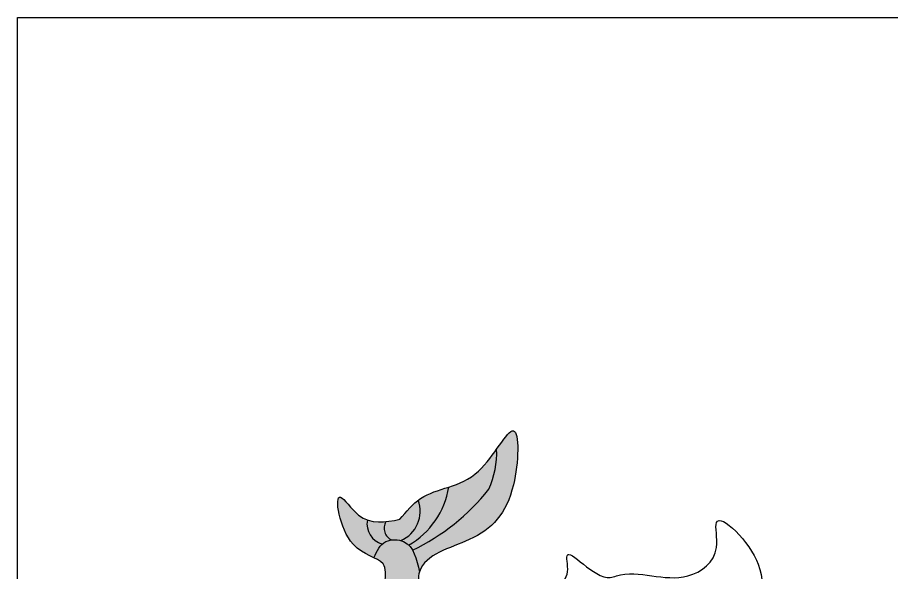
# Model space of a CAD drawing. Header units: millimetres. Extents: x 349 to 37728, y 366 to 37744.
# Drawn here: x 349 to 25191, y 21969 to 37744 of the extents above; entities that cross this region are included whole.
import ezdxf

# ---------------------------------------------------------------- set-up
doc = ezdxf.new("R2010")
doc.units = ezdxf.units.MM
picture_1 = doc.add_image_def('image1.png', size_in_pixel=(300, 300))

msp = doc.modelspace()

# ---------------------------------------------------------------- hatches: boundary and pattern name
at = {"lineweight": 50}
h = msp.add_hatch(color=256, dxfattribs=at)
h.set_gradient(color1=(242, 103, 34), color2=(248, 153, 30))
edge = h.paths.add_edge_path()
edge.add_spline(control_points=[(10293.03239290389, 23460.11253153362), (10206.57737473805, 23490.913788408), (9899.451919820931, 23657.12494668036), (9260.034504006642, 24666.9312461304), (9569.51800466793, 22770.55655680562), (10297.85700987159, 22478.3187936016), (10480.48878474999, 22390.21297311452)], knot_values=[81191.99521416692, 81191.99521416692, 81191.99521416692, 81191.99521416692, 81463.07248354013, 82181.7750685024, 83565.85012950347, 84201.21196478372, 84201.21196478372, 84201.21196478372, 84201.21196478372], degree=3, periodic=0)
edge.add_spline(control_points=[(10480.48878474999, 22390.21297311452), (10542.24670157708, 22541.26058027436), (10611.54880453477, 22682.67137370881), (10718.09446651764, 22776.50788483073)], knot_values=[113.4448202830459, 113.4448202830459, 113.4448202830459, 113.4448202830459, 560.0456811598563, 560.0456811598563, 560.0456811598563, 560.0456811598563], degree=3, periodic=0)
edge.add_arc((10879.5747456943, 23350.86864132587), 596.6289962486209, 169.4495121229557, 254.2967872213244, ccw=False)
edge = h.paths.add_edge_path()
edge.add_spline(control_points=[(10822.86951269945, 23415.5356694282), (10640.77588544555, 23395.92339146639), (10462.41208966363, 23399.76776890583), (10293.03239290389, 23460.11253153362)], knot_values=[84201.21196478374, 84201.21196478374, 84201.21196478374, 84201.21196478374, 84732.29722344181, 84732.29722344181, 84732.29722344181, 84732.29722344181], degree=3, periodic=0)
edge.add_arc((10879.5747456943, 23350.86864132587), 596.6289962486209, 169.4495121229557, 254.2967872213244)
edge.add_spline(control_points=[(10718.09446651764, 22776.50788483073), (10749.36965208774, 22804.05245345954), (10830.71537999456, 22859.35825573238), (10934.09796766983, 22886.51455201422), (10995.87640814113, 22893.31268176161)], knot_values=[560.0456811598563, 560.0456811598563, 560.0456811598563, 560.0456811598563, 691.1399419654659, 869.2870251886903, 869.2870251886903, 869.2870251886903, 869.2870251886903], degree=3, periodic=0)
edge.add_arc((11125.36726487315, 23225.98078058743), 356.9817165536346, 147.927409357763, 248.73155457479152, ccw=False)
edge = h.paths.add_edge_path()
edge.add_spline(control_points=[(11738.49333916391, 24023.07690773402), (11547.79410219202, 23878.30122883056), (11381.10471391683, 23679.62168681415), (11214.41532564163, 23480.94214479772)], knot_values=[0, 0, 0, 0, 749.0274256449753, 749.0274256449753, 749.0274256449753, 749.0274256449753], degree=3, periodic=0)
edge.add_spline(control_points=[(11214.41532564163, 23480.94214479772), (11083.27355331874, 23455.19996218675), (10952.13178099584, 23429.45777957579), (10822.86951269945, 23415.5356694282)], knot_values=[84732.29722344181, 84732.29722344181, 84732.29722344181, 84732.29722344181, 85109.29715599409, 85109.29715599409, 85109.29715599409, 85109.29715599409], degree=3, periodic=0)
edge.add_arc((11125.36726487315, 23225.98078058743), 356.9817165536346, 147.927409357763, 248.7315545747914)
edge.add_spline(control_points=[(10995.87640814113, 22893.31268176161), (11078.71060154906, 22902.42779684076), (11165.53958582467, 22895.63940628656), (11244.09058331056, 22874.1427725043)], knot_values=[869.2870251886903, 869.2870251886903, 869.2870251886903, 869.2870251886903, 1108.151422447573, 1108.151422447573, 1108.151422447573, 1108.151422447573], degree=3, periodic=0)
edge.add_arc((10889.65842387219, 23707.50133769627), 905.5985058639175, 293.0403266798959, 380.393873963763)
edge = h.paths.add_edge_path()
edge.add_spline(control_points=[(12605.24118311552, 24395.70141402997), (12319.71465295889, 24302.21370715822), (12016.09747795658, 24223.31115017057), (11759.44046000525, 24038.97961237527), (11738.49333916391, 24023.07690773402)], knot_values=[749.0274256449752, 749.0274256449752, 749.0274256449752, 749.0274256449752, 1661.095893936007, 1743.371881232015, 1743.371881232015, 1743.371881232015, 1743.371881232015], degree=3, periodic=0)
edge.add_arc((10889.65842387219, 23707.50133769627), 905.5985058639174, -66.95967332010412, 20.3938739637631, ccw=False)
edge.add_spline(control_points=[(11244.09058331056, 22874.1427725043), (11271.85840201371, 22866.54370121688), (11356.83241835651, 22836.54733680984), (11425.8777168676, 22788.51470232335), (11467.13203197427, 22748.72158301284)], knot_values=[1108.151422447573, 1108.151422447573, 1108.151422447573, 1108.151422447573, 1192.590111834233, 1376.546014867908, 1376.546014867908, 1376.546014867908, 1376.546014867908], degree=3, periodic=0)
edge.add_arc((10327.77225285706, 24752.773624659), 2305.290717435896, 299.6194444226189, 351.0894391396437)
edge = h.paths.add_edge_path()
edge.add_arc((11337.76679170181, 25393.67430694274), 2631.569347241099, 336.2841309440522, 361.8087197852354)
edge.add_spline(control_points=[(13968.02500798887, 25476.73419493552), (13815.44937478285, 25262.67549131807), (13390.78370155249, 24685.10166003798), (12891.76508188331, 24489.51568146445), (12605.24118311552, 24395.70141402997)], knot_values=[1743.371881232015, 1743.371881232015, 1743.371881232015, 1743.371881232015, 2383.707700006691, 3298.962101531333, 3298.962101531333, 3298.962101531333, 3298.962101531333], degree=3, periodic=0)
edge.add_arc((10327.77225285706, 24752.773624659), 2305.290717435895, 299.6194444226188, 351.08943913964373, ccw=False)
edge.add_spline(control_points=[(11467.13203197427, 22748.72158301284), (11511.04821407935, 22706.36087796536), (11548.08707835681, 22656.21290698274), (11579.95420387129, 22600.20891682175)], knot_values=[1376.546014867908, 1376.546014867908, 1376.546014867908, 1376.546014867908, 1572.371370737775, 1572.371370737775, 1572.371370737775, 1572.371370737775], degree=3, periodic=0)
edge.add_arc((8823.437021528338, 28264.17944009274), 6299.122880610807, 295.9510642072208, 321.4112689609556)
edge = h.paths.add_edge_path()
edge.add_spline(control_points=[(11774.7378947169, 21983.06828376559), (11775.25086725418, 21984.75196708224), (11935.27073408088, 22502.92994503557), (13488.9646112119, 22831.89899903294), (14561.83354073028, 23968.38173458535), (14635.98823756071, 26452.32684862532), (14176.03505318827, 25768.56559474146), (13968.02500798887, 25476.73419493552)], knot_values=[3298.962101531333, 3298.962101531333, 3298.962101531333, 3298.962101531333, 3304.438832785732, 4988.307438990039, 6987.587290353299, 8523.473975840254, 9396.459260628577, 9396.459260628577, 9396.459260628577, 9396.459260628577], degree=3, periodic=0)
edge.add_arc((11337.76679170182, 25393.67430694275), 2631.569347241099, -23.71586905594819, 1.8087197852353256, ccw=False)
edge.add_arc((8823.437021528336, 28264.17944009274), 6299.122880610804, 295.95106420722084, 321.4112689609555, ccw=False)
edge.add_spline(control_points=[(11579.95420387129, 22600.20891682175), (11676.58323251202, 22430.39092784745), (11725.66056361446, 22206.72960580652), (11774.7378947169, 21983.06828376559)], knot_values=[1572.371370737775, 1572.371370737775, 1572.371370737775, 1572.371370737775, 2166.162420775528, 2166.162420775528, 2166.162420775528, 2166.162420775528], degree=3, periodic=0)
at = {"lineweight": 50, "true_color": 0xf8991e}
h = msp.add_hatch(color=30, dxfattribs=at)
edge = h.paths.add_edge_path()
edge.add_spline(control_points=[(11908.86771657979, 21239.04058515045), (11850.19870293234, 21318.15919550256), (11729.26353285124, 21549.57215145194), (11729.54278733628, 21834.72847459311), (11774.7378947169, 21983.06828376559)], knot_values=[9396.459260628577, 9396.459260628577, 9396.459260628577, 9396.459260628577, 9688.018283265774, 10170.54208161641, 10170.54208161641, 10170.54208161641, 10170.54208161641], degree=3, periodic=0)
edge.add_spline(control_points=[(11774.7378947169, 21983.06828376559), (11725.66056361446, 22206.72960580652), (11676.58323251202, 22430.39092784745), (11579.95420387129, 22600.20891682175)], knot_values=[1572.371370737775, 1572.371370737775, 1572.371370737775, 1572.371370737775, 2166.162420775528, 2166.162420775528, 2166.162420775528, 2166.162420775528], degree=3, periodic=0)
edge.add_spline(control_points=[(11579.95420387129, 22600.20891682175), (11548.08707835681, 22656.21290698274), (11511.04821407935, 22706.36087796536), (11467.13203197427, 22748.72158301284)], knot_values=[1376.546014867908, 1376.546014867908, 1376.546014867908, 1376.546014867908, 1572.371370737775, 1572.371370737775, 1572.371370737775, 1572.371370737775], degree=3, periodic=0)
edge.add_spline(control_points=[(11467.13203197427, 22748.72158301284), (11425.8777168676, 22788.51470232335), (11356.83241835651, 22836.54733680984), (11271.85840201371, 22866.54370121688), (11244.09058331056, 22874.1427725043)], knot_values=[1108.151422447573, 1108.151422447573, 1108.151422447573, 1108.151422447573, 1292.107325481248, 1376.546014867908, 1376.546014867908, 1376.546014867908, 1376.546014867908], degree=3, periodic=0)
edge.add_spline(control_points=[(11244.09058331056, 22874.1427725043), (11165.53958582467, 22895.63940628656), (11078.71060154906, 22902.42779684076), (10995.87640814113, 22893.31268176161)], knot_values=[869.2870251886902, 869.2870251886902, 869.2870251886902, 869.2870251886902, 1108.151422447573, 1108.151422447573, 1108.151422447573, 1108.151422447573], degree=3, periodic=0)
edge.add_spline(control_points=[(10995.87640814113, 22893.31268176161), (10934.09796766983, 22886.51455201422), (10830.71537999456, 22859.35825573238), (10749.36965208774, 22804.05245345954), (10718.09446651764, 22776.50788483073)], knot_values=[560.0456811598564, 560.0456811598564, 560.0456811598564, 560.0456811598564, 738.1927643830808, 869.2870251886904, 869.2870251886904, 869.2870251886904, 869.2870251886904], degree=3, periodic=0)
edge.add_spline(control_points=[(10718.09446651764, 22776.50788483073), (10611.54880453477, 22682.67137370881), (10542.24670157708, 22541.26058027436), (10480.48878474999, 22390.21297311452)], knot_values=[113.4448202830459, 113.4448202830459, 113.4448202830459, 113.4448202830459, 560.0456811598563, 560.0456811598563, 560.0456811598563, 560.0456811598563], degree=3, periodic=0)
edge.add_spline(control_points=[(10480.48878474999, 22390.21297311452), (10590.03584769723, 22337.36491932243), (11001.55962380697, 22109.15722566282), (10559.35230472172, 21225.45135358121), (10971.04144827561, 20075.18224521912), (9327.012592891359, 20648.16880115664), (10980.97302588941, 19026.27262994148), (11328.48324368482, 19609.04440536639), (11397.20563062534, 19664.1072996882), (11404.84279626822, 19669.58225869076)], knot_values=[76500.67745462322, 76500.67745462322, 76500.67745462322, 76500.67745462322, 76881.78322337603, 78190.52840215317, 78800.04191943932, 79477.88239654827, 80882.38629486285, 81157.90175309077, 81191.99521416692, 81191.99521416692, 81191.99521416692, 81191.99521416692], degree=3, periodic=0)
edge.add_spline(control_points=[(12295.34382546169, 19017.31926916784), (11984.78552348175, 19389.98550282616), (11656.9035021072, 19850.28045160095), (11404.84279626822, 19669.58225869076)], knot_values=[75375.440388257, 75375.440388257, 75375.440388257, 75375.440388257, 76500.67745462323, 76500.67745462323, 76500.67745462323, 76500.67745462323], degree=3, periodic=0)
edge.add_arc((10560.79922809529, 20102.02112082278), 948.3738263238371, 332.8720362215061, 349.968098582074)
edge.add_spline(control_points=[(11494.67328704551, 19936.8177416928), (11623.21730241521, 19815.91687427175), (11894.21424326043, 19579.15382366078), (12360.76497219, 19424.00767865047), (12534.0327791598, 19330.48361748284)], knot_values=[88.0122947727282, 88.0122947727282, 88.0122947727282, 88.0122947727282, 643.463737844608, 1201.353941625374, 1201.353941625374, 1201.353941625374, 1201.353941625374], degree=3, periodic=0)
edge.add_line((12534.0327791598, 19330.48361748284), (13618.67802167696, 20753.55835664932))
edge.add_spline(control_points=[(13618.67802167695, 20753.55835664931), (13361.36135871689, 20694.68902898386), (12907.60529650531, 20659.40522948636), (12430.55939701653, 20829.1675017875), (12256.50120551968, 20933.38204753838)], knot_values=[10617.51799613982, 10617.51799613982, 10617.51799613982, 10617.51799613982, 11403.67493317147, 11971.9067019904, 11971.9067019904, 11971.9067019904, 11971.9067019904], degree=3, periodic=0)
edge.add_spline(control_points=[(12256.50120551968, 20933.38204753837), (12123.17410777215, 20891.40999938033), (11773.05361183718, 20781.19028737305), (11542.93498413227, 20488.67854886734), (11400.44632703964, 20307.55629371051)], knot_values=[0, 0, 0, 0, 411.7983625688647, 1081.393425369821, 1081.393425369821, 1081.393425369821, 1081.393425369821], degree=3, periodic=0)
edge.add_arc((12464.86883436682, 20331.06981641705), 1064.682187253433, 121.48145866241691, 181.2654810707756, ccw=False)

# ---------------------------------------------------------------- linework, layer by layer
at = {"lineweight": 30}
for centre, radius, start, end in [((11337.76679170182, 25393.67430694274), 2631.569347241094, 336.2841309440523, 1.808719785235453), ((10327.77225285706, 24752.773624659), 2305.290717435896, 299.6194444226188, 351.0894391396437), ((8823.43702152834, 28264.17944009274), 6299.122880610804, 295.9510642072207, 321.4112689609556), ((10889.65842387219, 23707.50133769627), 905.5985058639178, 293.0403266798963, 20.39387396376304), ((10879.5747456943, 23350.86864132587), 596.628996248622, 169.4495121229607, 254.296787221324), ((11125.36726487315, 23225.98078058743), 356.9817165536346, 147.9274093577637, 248.7315545747901)]:
    msp.add_arc(centre, radius, start, end, dxfattribs=at)
for points, knots in [([(11214.41532564163, 23480.94214479772), (11399.41450274772, 23701.44539435175), (11991.06812389979, 24406.64607748572), (13446.30538418004, 24330.53393594918), (14646.76007810345, 26813.14904639593), (14561.83354073028, 23968.38173458535), (13488.9646112119, 22831.89899903294), (11732.02583044056, 22459.89618873101), (11726.91691067216, 21176.72893708805), (13162.12490699063, 20351.5776424927), (14492.41320450498, 21111.09191589758), (15533.19437984194, 21479.15798509381), (16088.3969058605, 21837.26986343547), (15764.87858597431, 23022.86683584551), (16824.74869574227, 21661.88918070313), (17950.96895361032, 22103.32716337145), (19129.37475707843, 21476.47271781333), (20386.36565328454, 22426.19852792061), (19974.87151307984, 24030.83955455497), (21703.06547093671, 22301.45660097138), (21402.91751529345, 21233.37816391536), (22281.0974751678, 20667.21023616959), (22660.71629372003, 21104.06113473011), (22952.21418201217, 22410.4199514396), (23747.77271926825, 20107.44275198851), (25199.86472354391, 18805.2397909896), (25081.21842372263, 17222.88776092032), (27425.02016975622, 16005.48141161599), (26399.02951958297, 15679.39940948664), (26535.933879833, 14669.55105541753), (24943.04901082472, 15194.39675144725), (24113.06898318011, 14222.06920305334), (22418.64231539063, 13003.02451961348), (21840.19526922753, 15560.97798961671), (19510.64967981806, 17128.25238448978), (18798.0068676082, 14150.63015097775), (18888.9331834124, 12838.96429274874), (18739.63131642366, 12197.56074431209), (19582.34344079813, 12608.74848085688), (20204.51526377357, 11925.08459445725), (20372.74175922664, 11558.94282436686)], [0, 0, 0, 0, 831.3034129409833, 2658.626282756657, 4171.947386319655, 5707.834071806611, 7707.113923169871, 9390.982529374178, 9878.983058979215, 11185.74976495874, 13360.04201651615, 14070.15877576674, 14612.09239754749, 15139.91004268204, 16511.49007598096, 16694.51670157347, 18727.61586033735, 19877.09392883453, 20583.00108558751, 22263.11720460538, 23344.31850930109, 24094.82089060294, 24412.70185524259, 24945.86733722738, 27343.23956560765, 27594.19116244909, 30955.37367779215, 31918.01138278608, 32670.3893121238, 32811.1083247312, 34755.08165153224, 34968.18617050067, 36686.23874823793, 39329.85203093452, 40450.09849855632, 43978.70664383697, 44279.97757312618, 44765.35849966198, 45334.93268360287, 46231.48375255494, 46231.48375255494, 46231.48375255494, 46231.48375255494]), ([(10793.81801927123, 12714.07605069152), (10773.72774270593, 12793.65434881827), (10691.82072840107, 13261.48131827001), (10366.54581698479, 14840.2198792319), (11958.61113985854, 16155.31925035832), (13142.55292226257, 18256.83267132429), (12219.36500326919, 18997.74243259541), (11605.61807878889, 20073.79724316862), (10980.97302588941, 19026.27262994148), (9327.012592891359, 20648.16880115664), (10971.04144827561, 20075.18224521912), (10559.35230472172, 21225.45135358121), (11123.75062837693, 22353.34338811124), (9612.59321988022, 22506.61115198999), (9260.034504006642, 24666.9312461304), (10144.05216162662, 23270.83758741624), (10804.23632669417, 23400.42697021177), (11214.41532564163, 23480.94214479772)], [68426.47753056657, 68426.47753056657, 68426.47753056657, 68426.47753056657, 68676.23809537396, 69860.95336950409, 72928.86429917582, 74810.27045093468, 75133.6949927142, 76534.77091569938, 76810.2863739273, 78214.79027224188, 78892.63074935084, 79502.14426663698, 80810.88944541413, 81827.3570494472, 83211.43211044827, 83930.13469541052, 85109.29715599409, 85109.29715599409, 85109.29715599409, 85109.29715599409]), ([(10480.48878474999, 22390.21297311452), (10560.374988297, 22585.59877158057), (10733.18435051737, 22920.46184851371), (11572.35947030894, 22905.3724298725), (11694.27132224996, 22349.78056362634), (11774.7378947169, 21983.06828376559)], [113.4448202830459, 113.4448202830459, 113.4448202830459, 113.4448202830459, 691.1399419654659, 1192.590111834233, 2166.162420775528, 2166.162420775528, 2166.162420775528, 2166.162420775528])]:
    msp.add_open_spline(points, degree=3, knots=knots, dxfattribs=at)

# ---------------------------------------------------------------- pictures from other files: only their frames are drawn
image = msp.add_image(picture_1, insert=(349.0720904554589, 365.5981030859463), size_in_units=(37378.5145480563, 37378.5145480563))
image.dxf.flags = 7

doc.saveas('drawing.dxf')
